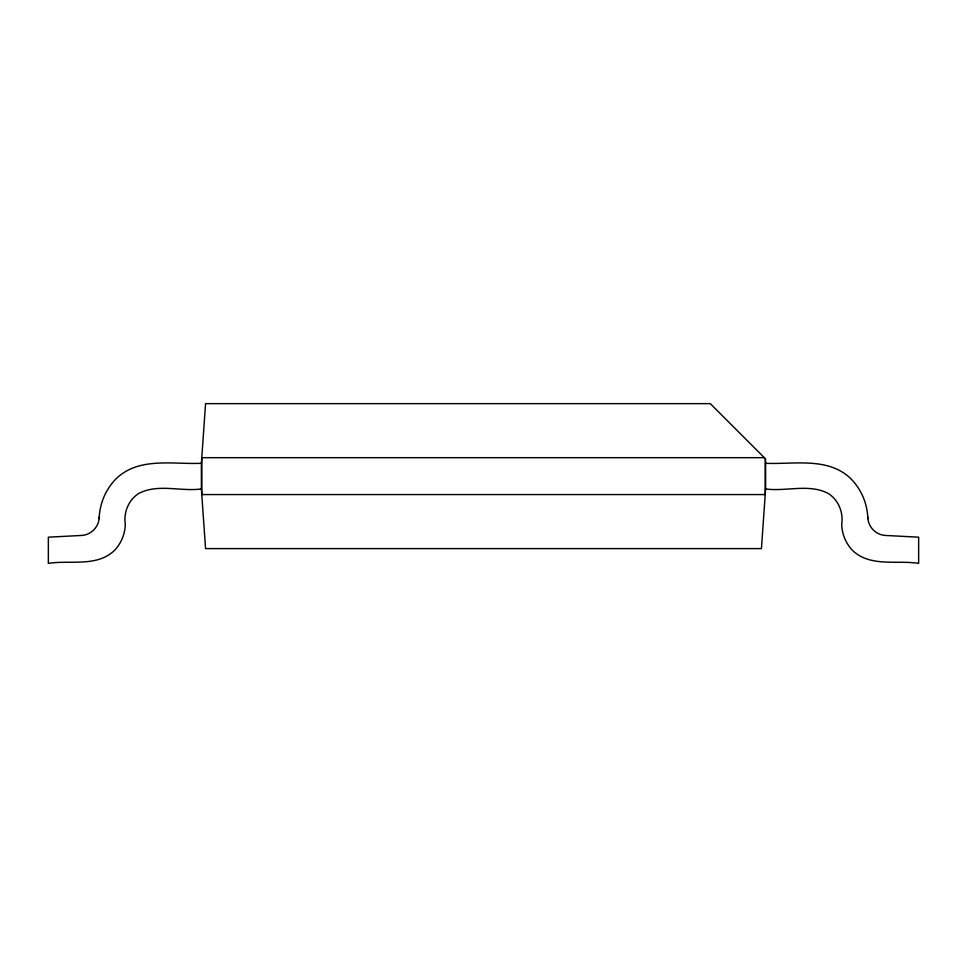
<?xml version="1.0" encoding="UTF-8"?>
<svg xmlns="http://www.w3.org/2000/svg" width="967" height="967" viewBox="0 0 967 967"><rect width="100%" height="100%" fill="white"/><g stroke="black" fill="none" stroke-linecap="round" stroke-linejoin="round"><path stroke-width="1.45" d="M201.39 463.302L205.56 403.65L710.298 403.65L765.61 458.962L765.61 488.951L761.44 548.603L205.56 548.603L201.39 488.951L201.39 463.302C172.694 464.547 138.015 456.521 115.363 479.499C105.343 490.124 99.589 504.025 99.166 518.614L99.166 517.019C99.214 526.544 91.2 534.981 81.687 535.44L48.35 537.181L48.35 563.35C70.325 559.929 97.788 567.52 115.17 549.703C121.455 542.705 125.033 533.724 125.299 524.319C123.474 512.377 128.49 499.951 138.825 493.424C157.984 483.403 180.926 491.768 201.39 488.951M764.329 457.681L201.777 457.681L201.777 494.56L765.223 494.56L765.223 458.576M765.61 463.302C794.306 464.547 828.985 456.521 851.637 479.499C861.657 490.124 867.411 504.025 867.834 518.614L867.834 517.019C867.786 526.544 875.8 534.981 885.313 535.44L918.65 537.181L918.65 563.35C896.675 559.929 869.212 567.52 851.83 549.703C845.545 542.705 841.967 533.724 841.701 524.319C843.526 512.377 838.51 499.951 828.175 493.424C809.016 483.403 786.074 491.768 765.61 488.951"/></g></svg>
